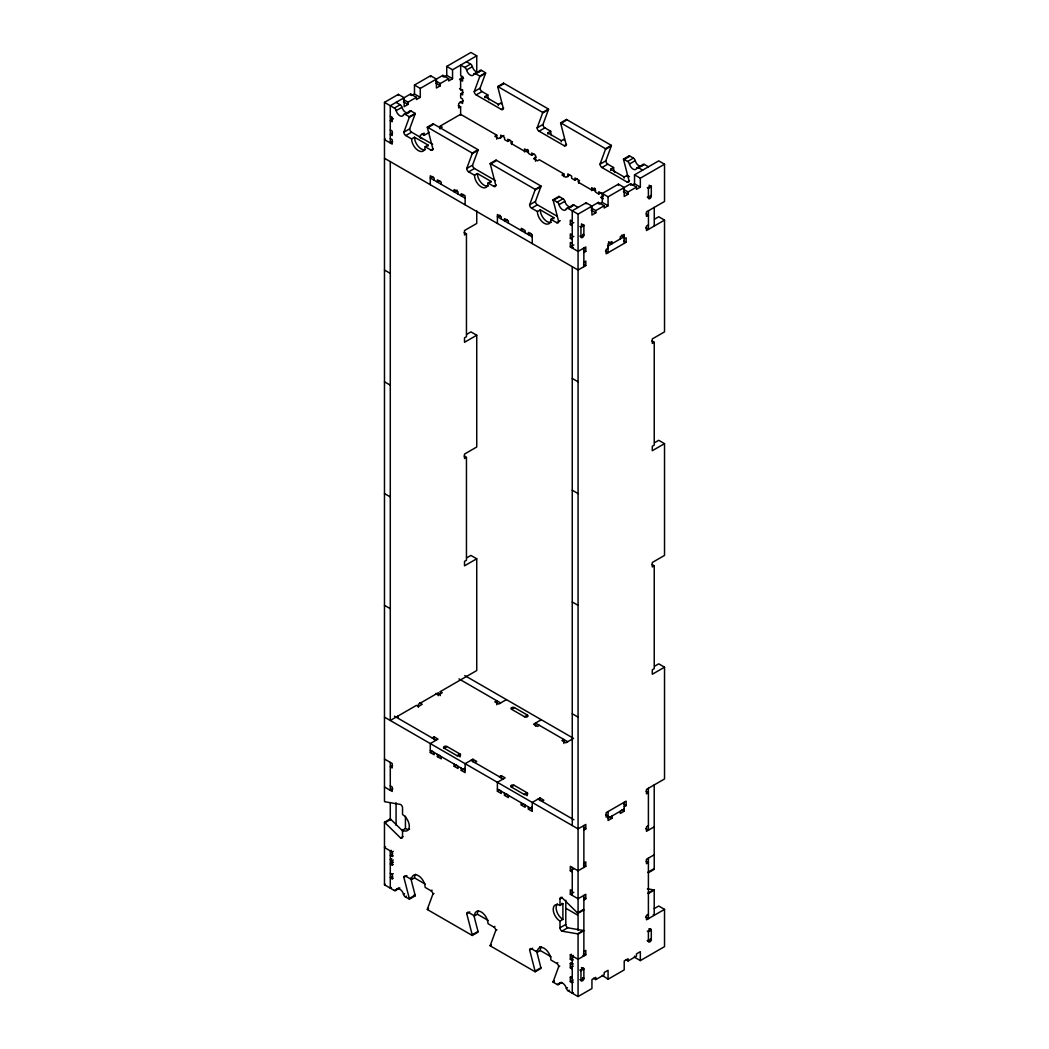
<?xml version="1.0" encoding="UTF-8"?>
<svg xmlns="http://www.w3.org/2000/svg" width="1049" height="1049" viewBox="0 0 1049 1049"><rect width="100%" height="100%" fill="white"/><g stroke="black" fill="none" stroke-linecap="round" stroke-linejoin="round"><path stroke-width="1.5" d="M411.601 138.901L414.512 137.222L428.058 145.05L425.16 146.729A9.585 5.533 60 0 1 418.381 150.636A9.585 5.533 60 0 1 411.601 138.901L405.793 135.557A2.741 1.587 60 0 1 403.865 132.2L409.307 117.357A2.741 1.587 60 0 0 409.398 116.767L415.194 113.41L411.116 111.05A2.741 1.587 60 0 0 409.294 111.496A5.481 3.16 60 0 1 405.635 112.361A5.481 3.16 60 0 1 401.99 107.273A2.741 1.587 60 0 0 400.167 104.73L396.076 102.369M403.865 132.2L409.661 128.843L415.116 114A2.741 1.587 60 0 0 415.194 113.41M503.677 108.099L501.356 109.437L476.194 94.908A2.741 1.587 60 0 1 474.253 91.551L479.708 76.708A2.741 1.587 60 0 0 479.786 76.118L485.595 72.774L481.517 70.414A2.741 1.587 60 0 0 479.681 70.847L473.886 74.204A5.481 3.16 60 0 1 470.227 75.069A5.481 3.16 60 0 1 466.582 69.981A2.741 1.587 60 0 0 464.759 67.438L460.668 65.09L460.668 75.515L462.609 76.629L462.609 81.101L460.026 79.619M474.253 91.551L480.062 88.208L485.517 73.364A2.741 1.587 60 0 0 485.595 72.774M474.489 175.209L477.387 173.531L490.945 181.359L488.034 183.037A9.585 5.533 60 0 1 481.268 186.945A9.585 5.533 60 0 1 474.489 175.209L468.68 171.852A2.741 1.587 60 0 1 466.739 168.509L472.194 153.665A2.741 1.587 60 0 0 472.273 153.075L478.082 149.719L433.171 123.782L427.363 127.139A2.741 1.587 60 0 0 427.441 127.821L432.896 148.958A2.741 1.587 60 0 1 430.955 150.086L425.16 146.729M466.739 168.509L472.548 165.152L478.003 150.309A2.741 1.587 60 0 0 478.082 149.719M566.565 144.408L564.244 145.745L539.081 131.217A2.741 1.587 60 0 1 537.14 127.86L542.595 113.017A2.741 1.587 60 0 0 542.674 112.427L548.483 109.07L503.572 83.146L497.764 86.503A2.741 1.587 60 0 0 497.842 87.185L503.297 108.322A2.741 1.587 60 0 1 501.356 109.437M537.14 127.86L542.949 124.503L548.404 109.673A2.741 1.587 60 0 0 548.483 109.07M537.376 211.518L540.274 209.839L553.833 217.668L550.922 219.346A9.585 5.533 60 0 1 544.156 223.253A9.585 5.533 60 0 1 537.376 211.518L531.568 208.161A2.741 1.587 60 0 1 529.627 204.817L535.082 189.974A2.741 1.587 60 0 0 535.16 189.384L540.969 186.027L496.059 160.091L490.25 163.447A2.741 1.587 60 0 0 490.329 164.129L495.784 185.267A2.741 1.587 60 0 1 493.843 186.394L488.034 183.037M529.627 204.817L535.436 201.46L540.891 186.617A2.741 1.587 60 0 0 540.969 186.027M629.452 180.716L627.132 182.054L601.969 167.525A2.741 1.587 60 0 1 600.028 164.168L605.483 149.325A2.741 1.587 60 0 0 605.561 148.735L611.37 145.378L566.46 119.455L560.651 122.799A2.741 1.587 60 0 0 560.73 123.494L566.185 144.631A2.741 1.587 60 0 1 564.244 145.745M600.028 164.168L605.837 160.812L611.292 145.981A2.741 1.587 60 0 0 611.37 145.378M473.912 915.58L478.003 931.433A2.741 1.587 60 0 1 478.082 932.128L472.273 935.472L427.363 909.549A2.741 1.587 60 0 1 427.441 908.959L432.896 894.115L433.984 893.486M536.459 950.564L540.891 967.742A2.741 1.587 60 0 1 540.969 968.437L535.16 971.78L490.25 945.857A2.741 1.587 60 0 1 490.329 945.254L495.784 930.424L496.872 929.794M593.485 978.258L595.806 979.596L595.806 977.366L591.938 979.596L591.938 988.538L578.065 996.55L568.165 990.846A2.741 1.587 60 0 1 566.342 988.289A5.481 3.16 60 0 0 562.697 983.201A5.481 3.16 60 0 0 559.038 984.08A2.741 1.587 60 0 1 557.216 984.513L553.138 982.166A2.741 1.587 60 0 1 553.216 981.562L558.671 966.719L559.76 966.103M403.065 831.372L390.831 819.361A2.741 1.587 60 0 0 390.28 818.941L384.472 822.298A2.741 1.587 60 0 1 385.022 822.718L400.6 838.007A2.741 1.587 60 0 0 402.541 836.892L402.541 830.179A9.585 5.533 60 0 0 409.307 826.271A9.585 5.533 60 0 0 402.541 814.535L402.541 807.822A2.741 1.587 60 0 0 400.6 804.478L385.022 801.777A2.741 1.587 60 0 1 384.472 801.554L384.472 102.369L398.345 94.358L404.153 97.714L404.153 106.657L408.022 104.428L408.022 102.186L416.414 97.347L416.414 99.576L420.282 97.347L420.282 88.404L414.473 85.048L414.473 93.99L420.282 97.347M414.473 85.048L430.601 75.738L436.41 79.095L436.41 88.024L440.292 85.795L440.292 83.566L448.67 78.714L448.67 80.957L452.552 78.714L452.552 69.772L476.744 55.807L476.744 72.106M452.552 78.714L446.743 75.358L446.743 66.415L470.935 52.45L476.744 55.807M416.414 97.347L410.605 93.99L390.28 105.726L390.28 142.979L392.693 141.589M420.282 88.404L442.862 75.358L448.67 78.714M411.811 95.525L414.473 93.99M443.832 77.036L446.743 75.358M384.472 102.369L394.358 108.086L400.167 104.73M464.759 67.438L470.568 64.094A2.741 1.587 60 0 1 472.391 66.638A5.481 3.16 60 0 0 477.911 72.25M394.358 108.086A2.741 1.587 60 0 1 396.181 110.63L401.99 107.273M466.582 69.981L472.391 66.638M393.178 118.957L390.28 120.635L392.208 121.75L392.208 117.278L390.28 116.164M396.181 110.63A5.481 3.16 60 0 0 399.839 115.718A5.481 3.16 60 0 0 403.485 114.839L409.294 111.496M403.485 114.839A2.741 1.587 60 0 1 405.307 114.407L411.116 111.05M473.886 74.204A2.741 1.587 60 0 1 475.708 73.771L481.517 70.414M409.307 117.357L415.116 114M479.708 76.708L485.517 73.364M392.601 133.079L390.28 134.416L392.208 135.531L392.208 131.059L390.28 129.945M460.026 101.963L462.609 103.458L462.609 98.986L460.668 97.872L460.668 93.767L462.989 92.43M385.429 139.071L384.472 139.635L392.208 144.106L392.208 139.635L390.28 138.507M463.199 100.888L458.675 103.497L458.675 107.968L460.616 106.841L460.616 115.324M405.793 135.557L411.601 132.2L432.581 144.303M476.194 94.908L482.002 91.551L487.811 94.908A9.585 5.533 60 0 0 488.926 99.878M427.441 127.821L433.25 124.477A2.741 1.587 60 0 1 433.171 123.782M497.842 87.185L503.651 83.828A2.741 1.587 60 0 1 503.572 83.146M484.979 97.767A9.585 5.533 60 0 1 484.9 96.587L487.811 94.908M421.842 133.997L424.163 135.334L429.408 132.318M440.292 128.712L440.292 126.037L460.616 114.302L496.754 135.164L496.754 139.189M439.636 128.647L442.219 127.152L440.292 126.037M498.38 105.503A9.585 5.533 60 0 0 498.459 104.415L501.356 102.736A9.585 5.533 60 0 1 501.291 103.825M430.955 150.086L433.289 148.735M496.754 135.164L494.813 136.278L498.681 138.52L503.848 135.531M472.194 153.665L478.003 150.309M542.595 113.017L548.404 109.673M432.87 176.52L430.287 178.002L465.127 198.13M439.701 180.769L437.381 182.106L437.381 179.864L441.249 182.106L441.249 184.336M500.675 138.114L500.675 135.124L504.556 137.367L504.556 139.596L507.782 141.458L510.102 140.12M468.68 171.852L474.489 168.509L495.456 180.612M539.081 131.217L544.89 127.86L550.699 131.217A9.585 5.533 60 0 0 551.564 135.544M490.329 164.129L496.138 160.785A2.741 1.587 60 0 1 496.059 160.091M560.73 123.494L566.539 120.137A2.741 1.587 60 0 1 566.46 119.455M547.866 134.075A9.585 5.533 60 0 1 547.788 132.895L550.699 131.217M457.062 190.118L454.165 191.797L454.165 189.554L458.033 191.797L458.033 194.026M463.579 194.55L461.258 195.888L461.258 193.659L465.127 195.888L465.127 204.83M524.552 151.895L524.552 148.919L528.434 151.148L528.434 153.39L531.659 155.252L533.98 153.901M561.267 141.812A9.585 5.533 60 0 0 561.346 140.71L564.244 139.045A9.585 5.533 60 0 1 564.165 140.133M536.118 157.14L533.535 158.635L537.403 160.864L539.343 159.75L563.864 173.911L563.864 176.586M493.843 186.394L496.177 185.044M384.472 270.039L390.307 273.369M535.082 189.974L540.891 186.617M605.483 149.325L611.292 145.981M563.864 173.911L561.923 175.026L565.804 177.255L569.673 175.026M440.292 695.618L440.292 691.606L476.744 670.547L476.744 558.776L464.51 565.844L464.51 561.372L466.451 560.258L466.451 457.416L464.51 458.544L464.51 454.073L476.744 447.005L476.744 335.234L464.51 342.302L464.51 337.83L466.451 336.703L466.451 233.875L464.51 234.989L464.51 230.518L476.744 223.463L476.744 210.888M499.98 215.268L497.396 216.75L532.249 236.877M506.824 219.516L504.49 220.854L504.49 218.612L508.372 220.854L508.372 223.083M567.797 176.861L567.797 173.872L571.666 176.114L571.666 178.343L574.891 180.205L577.212 178.868M531.568 208.161L537.376 204.817L556.953 216.107M601.969 167.525L607.764 164.168L613.573 167.525A9.585 5.533 60 0 0 614.701 172.495M550.922 219.346L556.731 222.69A2.741 1.587 60 0 0 558.671 221.575L553.216 200.438A2.741 1.587 60 0 1 553.138 199.756L558.947 196.399L563.025 198.759A2.741 1.587 60 0 1 564.847 201.303A5.481 3.16 60 0 0 568.506 206.391A5.481 3.16 60 0 0 572.151 205.512A2.741 1.587 60 0 1 573.973 205.08L578.065 207.44M627.132 182.054A2.741 1.587 60 0 0 629.072 180.939L623.617 159.802A2.741 1.587 60 0 1 623.526 159.107L629.334 155.763L633.426 158.111A2.741 1.587 60 0 1 635.248 160.654A5.481 3.16 60 0 0 638.893 165.742A5.481 3.16 60 0 0 642.552 164.877A2.741 1.587 60 0 1 644.374 164.444L648.452 166.791M553.216 200.438L559.025 197.081A2.741 1.587 60 0 1 558.947 196.399M623.617 159.802L629.426 156.445A2.741 1.587 60 0 1 629.334 155.763M610.741 170.384A9.585 5.533 60 0 1 610.675 169.204L613.573 167.525M553.138 199.756L557.216 202.116L563.025 198.759M623.526 159.107L627.617 161.467L633.426 158.111M557.216 202.116A2.741 1.587 60 0 1 559.038 204.66L564.847 201.303M627.617 161.467A2.741 1.587 60 0 1 629.439 164.011L635.248 160.654M523.215 229.416L521.274 230.544L521.274 228.302L525.143 230.544L525.143 232.773M559.038 204.66A5.481 3.16 60 0 0 562.697 209.748A5.481 3.16 60 0 0 566.342 208.869L572.151 205.512M629.439 164.011A5.481 3.16 60 0 0 633.085 169.099A5.481 3.16 60 0 0 636.743 168.233L642.552 164.877M566.342 208.869A2.741 1.587 60 0 1 568.165 208.436L573.973 205.08M636.743 168.233A2.741 1.587 60 0 1 638.566 167.788L644.374 164.444M624.155 178.12A9.585 5.533 60 0 0 624.221 177.019L627.132 175.34L629.452 176.691M530.689 233.298L528.368 234.635L528.368 232.406L532.249 234.635L532.249 243.578M591.675 190.643L591.675 187.666L595.544 189.895L595.544 192.137L598.769 193.999L601.09 192.649M608.066 205.761L602.257 202.405L602.257 193.462L608.066 196.819L608.066 205.761L604.198 208.004L604.198 205.761L595.806 210.6L595.806 212.842L591.938 215.071L591.938 206.129L586.129 202.785L572.256 210.797L572.256 248.049L573.226 247.485M602.257 193.462L618.399 184.152L624.207 187.509L624.207 196.451L628.076 194.209L628.076 191.98L636.468 187.128L636.468 189.371L640.336 187.128L640.336 178.186L664.528 164.221L664.528 201.474L646.459 211.911L646.459 216.382L648.4 215.268L646.079 213.917M640.336 187.128L634.527 183.785L634.527 174.842L658.72 160.864L664.528 164.221M556.731 222.69L560.218 220.683M603.227 195.888L600.644 197.382L603.227 198.864M568.165 208.436L578.065 214.14L598.389 202.405L604.198 205.761M608.066 196.819L630.659 183.785L636.468 187.128M599.359 204.083L602.257 202.405M632.101 185.175L634.527 183.785M572.256 221.221L570.315 220.106L570.315 224.578L573.803 222.558M580.962 227.371L583.873 225.692L581.29 224.211M648.452 188.4L651.363 186.722L649.121 185.227M572.256 235.015L570.315 233.888L570.315 238.359L573.803 236.353M572.256 243.578L570.315 242.463L570.315 246.935L573.803 244.915M583.873 252.521L585.801 251.406L585.801 246.935L578.065 251.406L570.315 246.935M608.066 246.004L624.207 236.681L621.624 235.199M654.55 219.162L658.72 216.75L664.528 220.106L664.528 331.877L652.294 338.945L652.294 343.416L654.235 342.289L654.235 445.13L652.294 446.245L652.294 450.716L664.528 443.648L664.528 555.419L652.294 562.487L652.294 566.958L654.235 565.844L654.235 668.672L652.294 669.787L652.294 674.258L664.528 667.19L664.528 778.961L646.459 789.399L646.459 793.87L648.4 792.756L646.079 791.405M583.873 262.211L585.801 261.083L585.801 265.554L578.065 270.026L384.472 158.255M608.079 248.233L606.152 249.347L606.152 253.819L626.148 242.267L626.148 237.795L624.221 238.91M648.4 224.945L646.459 226.073L646.459 230.544L664.528 220.106M384.472 381.81L390.307 385.14M466.857 334.238L470.935 331.877L476.744 335.234M572.256 266.682L572.256 601.995L578.091 605.325M384.472 493.581L390.307 496.911M578.065 381.797L572.256 378.453M654.642 442.652L658.72 440.292L664.528 443.648M384.472 605.352L390.307 608.682M466.857 557.78L470.935 555.419L476.744 558.776M578.065 493.581L572.256 490.224M572.256 601.995L572.256 825.537M432.214 737.985L434.155 736.87L438.023 739.099L430.287 743.571L430.287 752.513L434.155 754.756L434.155 752.513M392.601 765.521L390.28 766.858L392.208 767.973L392.208 763.502L384.472 759.03M506.431 699.604L498.681 704.076L494.813 701.847L496.754 700.732L496.754 704.758M430.287 752.513L432.608 751.176M444.16 748.225L447.058 746.56L459.973 754.008A2.059 1.18 0 0 1 459.973 755.686A2.059 1.18 0 0 1 457.062 755.686L444.16 748.225A2.059 1.18 0 0 1 444.16 746.56A2.059 1.18 0 0 1 447.058 746.56M511.597 709.294L514.495 707.616L527.398 715.077A2.059 1.18 0 0 1 527.398 716.742A2.059 1.18 0 0 1 524.5 716.742L511.597 709.294A2.059 1.18 0 0 1 511.597 707.616A2.059 1.18 0 0 1 514.495 707.616M437.381 754.375L437.381 756.617L439.701 755.267M392.851 788.848L390.28 790.33L390.28 762.387M457.062 755.686L459.973 754.008L459.973 756.985M524.5 716.742L527.398 715.077M454.165 764.065L454.165 766.294L456.485 764.957M474.817 762.571L476.744 761.456L472.876 759.227L465.127 763.698L465.127 772.628L461.258 770.399L461.258 768.17M541.284 719.732L533.535 724.203L537.403 726.433L539.343 725.318M461.258 770.399L464.746 768.393M654.642 666.194L658.72 663.847L664.528 667.19M385.022 822.718L390.831 819.361M578.065 717.123L572.256 713.766M402.541 830.179L405.438 828.5A9.585 5.533 60 0 0 409.582 829.261M499.337 776.732L501.265 775.617L505.146 777.847L497.396 782.318L497.396 791.261L501.265 793.503L501.265 791.261M400.6 838.007L402.921 836.656M385.56 846.897L384.472 847.526L392.208 851.998L393.296 851.368M391.238 850.319L390.28 850.87L390.28 888.136L391.369 887.506M497.396 791.261L499.717 789.923M392.811 853.873L390.28 855.341L392.208 856.469L393.296 855.84M511.269 786.973L514.18 785.308L527.083 792.756A2.059 1.18 0 0 1 527.083 794.434A2.059 1.18 0 0 1 524.172 794.434L511.269 786.973A2.059 1.18 0 0 1 511.269 785.308A2.059 1.18 0 0 1 514.18 785.308M391.723 858.606L390.28 859.446L392.208 860.56L393.296 859.931M504.49 793.123L504.49 795.365L506.824 794.014M393.178 862.239L390.28 863.917L392.208 865.032L393.296 864.402M524.172 794.434L527.083 792.756L527.083 795.732M390.28 873.227L392.208 874.341L393.296 873.712M392.811 876.23L390.28 877.698L392.208 878.813L393.296 878.183M521.274 802.813L521.274 805.042L523.595 803.704M384.472 822.298L384.472 884.779L385.337 884.281M541.927 801.318L543.854 800.203L539.986 797.974L532.249 802.446L532.249 811.375L528.368 809.146L528.368 806.904M410.683 877.961L415.116 895.125A2.741 1.587 60 0 1 415.194 895.82L409.398 899.163A2.741 1.587 60 0 0 409.307 898.482L403.865 877.344L406.881 875.6M528.368 809.146L531.856 807.14M403.865 877.344A2.741 1.587 60 0 1 405.793 876.23L411.601 879.587L414.512 877.908A9.585 5.533 60 0 1 415.627 874.237M384.472 884.779L394.358 890.496L395.447 889.867M396.168 889.447L398.712 887.979M394.358 890.496A2.741 1.587 60 0 0 396.181 890.05L399.813 887.952M396.181 890.05A5.481 3.16 60 0 1 399.839 889.185A5.481 3.16 60 0 1 403.485 894.273L404.573 893.643M403.485 894.273A2.741 1.587 60 0 0 405.307 896.816L406.396 896.187M409.307 898.482L415.116 895.125M411.601 879.587A9.585 5.533 60 0 1 418.381 875.666A9.585 5.533 60 0 1 425.16 887.402L430.955 890.758L432.057 890.129M427.441 908.959L428.53 908.329M427.363 909.549L428.451 908.919M583.873 830.008L585.801 828.894L585.801 824.422L578.065 828.894L384.472 717.123M624.221 806.72L626.148 805.593L626.148 801.121L606.152 812.673L606.152 817.145L608.079 816.03L605.758 814.693M608.066 818.272L624.207 808.963M611.96 816.03L611.96 818.259L608.079 820.502L608.066 811.572M624.207 802.249L624.221 811.192L620.339 813.421L620.339 811.192M472.273 935.472A2.741 1.587 60 0 0 472.194 934.79L466.739 913.653L469.768 911.909M466.739 913.653A2.741 1.587 60 0 1 468.68 912.538L474.489 915.895L477.387 914.217A9.585 5.533 60 0 1 478.265 910.886M583.873 862.986L585.801 861.858L585.801 866.33L578.065 870.801L570.315 866.33L570.315 870.801L573.803 868.795M648.4 825.72L646.459 826.848L646.459 831.319L654.209 826.848M472.194 934.79L478.003 931.433M474.489 915.895A9.585 5.533 60 0 1 481.268 911.974A9.585 5.533 60 0 1 488.034 923.71L493.843 927.067L494.931 926.437M561.923 931.145L567.732 927.788L583.31 930.489A2.741 1.587 60 0 1 583.873 930.712L578.065 934.069A2.741 1.587 60 0 0 577.501 933.846L561.923 931.145A2.741 1.587 60 0 1 559.996 927.788L559.996 921.088A9.585 5.533 60 0 1 553.216 909.352A9.585 5.533 60 0 1 559.996 905.444L559.996 898.731L562.316 897.393M572.256 890.929L570.315 889.801L570.315 894.273L573.803 892.266M490.329 945.254L491.417 944.638M490.25 945.857L491.338 945.228M559.996 905.444L562.893 903.766L562.893 919.409L559.996 921.088M654.209 854.791L646.459 859.262L646.459 863.733L648.4 862.606L646.079 861.268M583.873 899.872L585.801 898.744L585.801 894.273L578.065 898.744L570.315 894.273M577.501 912.905L583.31 909.549A2.741 1.587 60 0 0 583.873 909.968L578.065 913.312A2.741 1.587 60 0 1 577.501 912.905L561.923 897.616A2.741 1.587 60 0 0 559.996 898.731M654.209 869.359L648.4 872.702A2.741 1.587 60 0 1 647.849 872.296L653.658 868.939A2.741 1.587 60 0 0 654.209 869.359L654.209 784.927M559.996 927.788L565.804 924.444L565.804 900.226M535.16 971.78A2.741 1.587 60 0 0 535.082 971.099L529.627 949.961L532.656 948.217M529.627 949.961A2.741 1.587 60 0 1 531.568 948.847L537.376 952.19L540.274 950.525A9.585 5.533 60 0 1 541.402 946.854M577.501 933.846L583.31 930.489M654.209 890.103A2.741 1.587 60 0 0 653.658 889.88L647.849 893.237A2.741 1.587 60 0 1 648.4 893.46L654.209 890.103L654.209 915.331L653.239 914.767M535.082 971.099L540.891 967.742M573.344 959.783L572.256 960.412L570.315 959.297L570.315 954.826L571.403 954.197M537.376 952.19A9.585 5.533 60 0 1 544.156 948.283A9.585 5.533 60 0 1 550.922 960.019L556.731 963.375L557.819 962.746M573.226 955.377L572.256 955.941L572.256 993.193L573.344 992.564M654.209 908.618L658.72 906.021L664.528 909.365L664.528 946.631L640.336 960.596L634.527 957.239L634.527 956.124M570.315 959.297L573.226 957.619M583.873 951.469L585.801 950.355L585.801 954.826L578.065 959.297L570.315 954.826M648.4 914.217L646.459 915.331L646.459 919.803L664.528 909.365M572.256 968.974L570.315 967.86L570.315 963.388L571.403 962.759M573.344 963.874L572.256 964.503L570.315 963.388M570.315 967.86L573.226 966.181M553.216 981.562L554.305 980.933M553.138 982.166L554.226 981.536M557.216 984.513L558.304 983.883M558.671 983.674L560.848 982.415M573.344 982.139L572.256 982.769L570.315 981.641L570.315 977.17L571.403 976.553M559.038 984.08L561.949 982.402M570.315 981.641L573.226 979.976M566.342 988.289L567.43 987.673M580.962 979.976L583.873 978.297L582.903 977.734M651.298 939.366L648.4 941.032L647.43 940.481M568.165 990.846L569.253 990.217M595.806 979.596L604.198 974.757L604.198 972.515L608.066 970.286L608.066 979.228L602.257 975.308M625.755 959.625L628.076 960.976L636.468 956.124L636.468 953.895L640.336 951.653L640.336 960.596M608.066 979.228L624.207 969.905L624.207 960.976L628.076 958.734L628.076 960.976M647.417 888.805L653.658 889.88M463.081 77.311L462.858 77.272A2.439 1.416 -60 0 0 461.403 78.046L460.852 78.819A1.547 0.892 -60 0 0 460.616 79.75L460.616 89.335A2.059 1.18 -60 0 0 462.596 89.742M466.477 61.734L470.568 64.094M475.708 73.771L479.786 76.118M497.764 86.503L542.674 112.427M560.651 122.799L605.561 148.735M638.566 167.788L642.644 170.148M446.743 66.415L452.552 69.772M634.527 174.842L640.336 178.186M461.245 76.97L463.579 78.308M459.528 79.121L460.616 79.75M647.312 187.535L648.4 188.164L648.4 197.75A2.059 1.18 -60 0 0 649.856 198.589A2.059 1.18 -60 0 0 651.298 196.071L651.298 186.486A1.547 0.892 -60 0 0 651.062 185.843L650.76 185.699A2.439 1.416 -60 0 0 649.2 186.46L648.649 187.233A1.547 0.892 -60 0 0 648.4 188.164M484.9 96.587L498.459 104.415M547.788 132.895L561.346 140.71M610.675 169.204L624.221 177.019M650.21 195.442L651.298 196.071L648.452 197.723L647.312 197.12M459.528 88.706L462.609 90.424L462.609 94.895L460.668 93.767M435.637 80.878L440.292 83.566M623.421 189.292L628.076 191.98M435.637 83.107L440.292 85.795M623.421 191.534L628.076 194.209M458.295 105.503L460.616 106.841M645.686 227.79L648.452 229.39L648.452 210.757M403.38 99.511L408.022 102.186M591.164 207.925L595.806 210.6M403.38 101.74L408.022 104.428M591.164 210.154L595.806 212.842M405.307 114.407L409.398 116.767M427.363 127.139L472.273 153.075M490.25 163.447L535.16 189.384M623.827 240.929L626.148 242.267M581.697 224.158L583.873 225.417L583.873 235.015A2.059 1.18 -60 0 1 582.418 237.52A2.059 1.18 -60 0 1 580.962 236.681L579.874 236.051M608.472 241.742L611.96 243.761L611.96 241.519L608.079 243.761L608.066 252.704L605.483 251.222M392.09 118.052L392.811 118.471M579.874 226.466L580.962 227.095L580.962 236.681L583.873 235.015L582.785 234.386M419.639 137.209L422.223 138.704M570.315 224.578L572.256 225.692M570.315 238.359L572.256 239.474M583.48 250.055L585.801 251.406M583.48 264.217L585.801 265.554M464.13 232.537L466.451 233.875M651.914 340.951L654.235 342.289M464.13 456.079L466.451 457.416M651.914 564.493L654.235 565.844M464.786 675.569L573.541 738.352L565.804 742.823L561.923 740.594L563.864 739.479L563.864 743.505M458.977 678.913L500.622 702.961M567.732 741.709L535.475 723.089L535.475 726.065M440.292 691.606L442.219 692.72L438.351 694.949L435.768 693.468M623.827 804.255L626.148 805.593M621.887 809.841L624.221 811.192M645.817 828.71L648.4 830.192L648.4 788.284M419.639 702.778L422.223 704.272L418.341 706.501L416.414 705.387L390.28 720.479L390.28 161.612M609.626 816.922L611.96 818.259M394.437 716.179L436.096 740.227M470.935 760.341L503.205 778.961M538.045 799.089L573.895 819.78M583.48 827.556L585.801 828.894M430.287 750.284L465.127 770.399M497.396 789.032L532.249 809.146M437.381 756.617L441.249 758.847L441.249 756.617M454.165 766.294L458.033 768.537L458.033 766.294M504.49 795.365L508.372 797.594L508.372 795.365M521.274 805.042L525.143 807.284L525.143 805.042M583.48 864.992L585.801 866.33M570.315 870.801L572.256 871.929M645.502 917.01L648.4 918.688L648.4 858.134M648.977 928.706L651.298 930.043L651.298 939.642A1.547 0.892 -60 0 1 651.062 940.56L650.642 941.202A2.439 1.416 -60 0 1 649.2 942.094L648.649 941.963A1.547 0.892 -60 0 1 648.4 941.32L648.4 931.722A2.059 1.18 -60 0 1 649.856 929.204A2.059 1.18 -60 0 1 651.298 930.043L648.4 931.722L647.312 931.092M390.28 785.858L392.208 786.973L392.208 791.444L384.472 786.973M583.48 897.406L585.801 898.744M650.21 939.012L651.298 939.642M647.312 940.691L648.4 941.307M566.198 908.486L577.435 914.964M583.48 953.475L585.801 954.826M582.903 955.377L583.873 955.941L583.873 895.4M581.448 967.584L583.873 968.974L583.873 978.573A1.547 0.892 -60 0 1 583.624 979.504L583.205 980.133A2.439 1.416 -60 0 1 581.762 981.038L581.212 980.894A1.547 0.892 -60 0 1 580.962 980.251L580.962 970.653A2.059 1.18 -60 0 1 582.418 968.135A2.059 1.18 -60 0 1 583.873 968.974L580.962 970.653L579.874 970.023M392.09 861.609L392.811 862.029M539.553 946.749L540.641 947.378M414.512 877.908L425.343 884.163M477.387 914.217L488.231 920.471M540.274 950.525L551.118 956.78M582.785 977.943L583.873 978.573M579.874 979.622L580.962 980.251M570.315 977.17L572.256 978.297M413.922 895.085L415.194 895.82M405.307 896.816L409.398 899.163M654.261 207.4L654.261 226.033M630.659 183.785L630.659 185.175M624.207 243.394L624.221 234.438L620.339 236.681L620.339 238.91M618.399 184.152L618.399 185.267M602.637 198.471L602.637 193.999L598.769 191.757L598.769 193.999M598.389 202.405L598.389 203.663M594.573 188.217L594.573 190.905M586.129 202.785L586.129 203.899M583.873 248.049L583.873 266.682M583.873 825.537L583.873 867.457M578.76 183.195L578.76 180.205L574.891 177.976L574.891 180.205M578.065 214.14L578.065 930.371M578.065 934.069L578.065 996.55M572.256 867.457L572.256 895.4M539.986 797.974L539.986 800.649M535.528 161.205L535.528 155.252L531.659 153.01L531.659 155.252M527.463 152.157L527.463 149.469A2.059 1.18 0 0 1 527.398 151.187A2.059 1.18 0 0 1 524.5 151.187L511.597 143.726A2.059 1.18 0 0 1 512.423 141.759M511.65 144.447L511.65 141.458L507.782 139.229L507.782 141.458M501.265 218.992L501.265 216.75L497.396 214.52L497.396 223.463M501.265 775.617L501.265 778.292M472.876 759.227L472.876 761.902M442.862 75.358L442.862 76.616M438.364 695.697L438.364 692.707L418.354 704.259L418.354 707.236M434.155 180.244L434.155 178.002L430.287 175.773L430.287 184.716M434.155 736.87L434.155 739.545M430.601 75.738L430.601 76.852M424.163 135.334L424.163 133.105L420.295 135.334L420.295 137.852M410.605 93.99L410.605 95.249M405.438 816.214L405.438 828.5M398.345 94.358L398.345 95.485M398.017 716.008L398.017 717.398M396.076 802.734L396.076 825.314M392.208 851.998L392.208 856.469M392.208 860.56L392.208 865.032M392.208 874.341L392.208 878.813M390.28 802.603L390.28 820.344M580.962 227.095A1.547 0.892 -60 0 1 581.212 226.164L581.749 225.391A2.439 1.416 -60 0 1 583.205 224.617L583.624 224.774A1.547 0.892 -60 0 1 583.873 225.417M479.681 70.847A5.481 3.16 60 0 1 479 71.843M482.002 91.551A2.741 1.587 60 0 1 480.062 88.208M544.89 127.86A2.741 1.587 60 0 1 542.949 124.503M607.764 164.168A2.741 1.587 60 0 1 605.837 160.812M627.132 175.34A9.585 5.533 60 0 1 627.053 176.442M567.732 927.788A2.741 1.587 60 0 1 565.804 924.444M562.893 919.409A9.585 5.533 60 0 1 556.875 911.686A9.585 5.533 60 0 1 557.386 903.858M561.91 903.281A9.585 5.533 60 0 1 562.893 903.766M430.955 890.758A2.741 1.587 60 0 1 432.896 894.115M493.843 927.067A2.741 1.587 60 0 1 495.784 930.424M556.731 963.375A2.741 1.587 60 0 1 558.671 966.719M411.601 132.2A2.741 1.587 60 0 1 409.661 128.843M474.489 168.509A2.741 1.587 60 0 1 472.548 165.152M537.376 204.817A2.741 1.587 60 0 1 535.436 201.46M551.394 222.27A9.585 5.533 60 0 1 544.182 219.175A9.585 5.533 60 0 1 540.274 209.839M553.833 217.668A9.585 5.533 60 0 1 553.754 218.769M488.506 185.961A9.585 5.533 60 0 1 481.294 182.867A9.585 5.533 60 0 1 477.387 173.531M490.945 181.359A9.585 5.533 60 0 1 490.866 182.46M425.225 149.784A9.585 5.533 60 0 1 418.184 146.309A9.585 5.533 60 0 1 414.512 137.222M428.058 145.05A9.585 5.533 60 0 1 427.992 146.152M579.533 180.507A2.059 1.18 0 0 0 578.707 182.474L591.61 189.935A2.059 1.18 0 0 0 594.455 189.961A2.059 1.18 0 0 0 594.639 188.335"/></g></svg>
